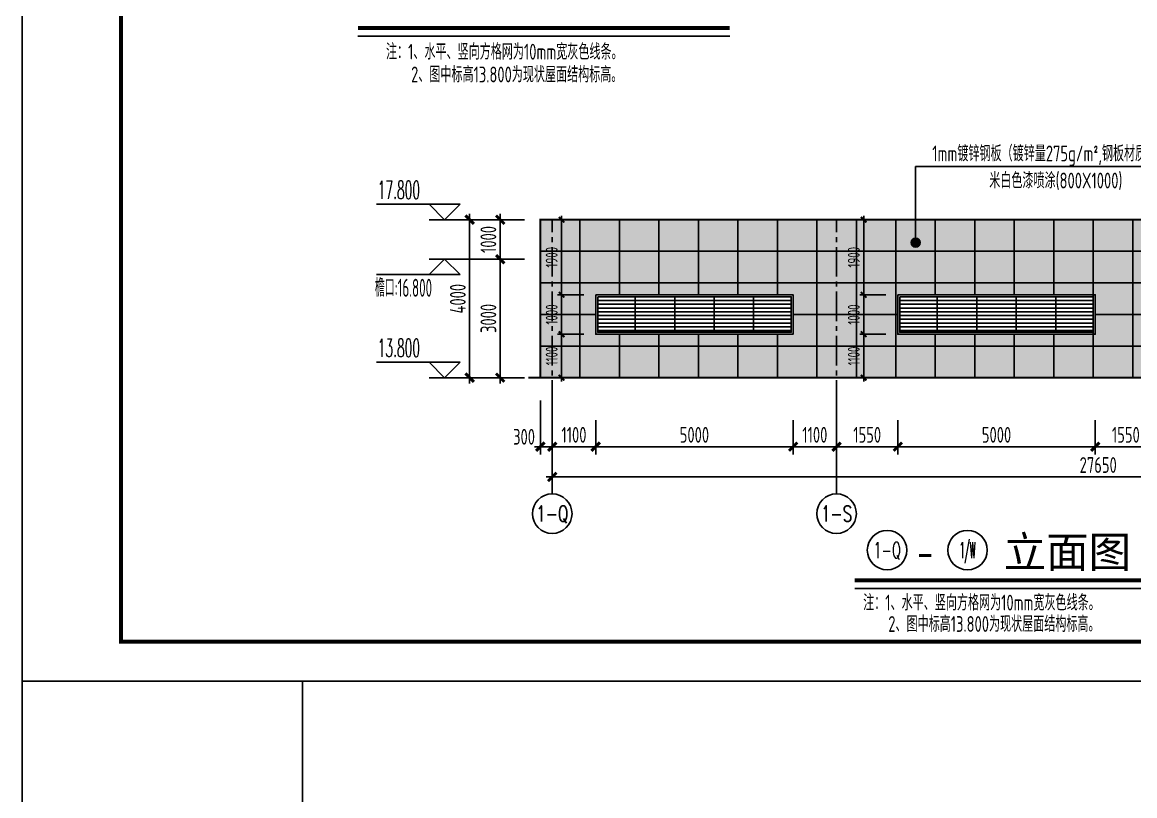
# Model space of a CAD drawing. Extents: x 670693 to 730093, y 227832 to 493926.
# Drawn here: x 670693 to 698863, y 272256 to 291843 of the extents above; entities that cross this region are included whole.
import ezdxf
from ezdxf.enums import TextEntityAlignment as Align

# ---------------------------------------------------------------- set-up
doc = ezdxf.new("R2010")
doc.units = 0
doc.header["$LTSCALE"] = 1000
doc.linetypes.add('30', pattern=[0])
doc.linetypes.add('CENTER2', pattern=[1.125, 0.75, -0.125, 0.125, -0.125])
doc.layers.get('0').update_dxf_attribs({"linetype": 'CONTINUOUS'})
doc.layers.get('Defpoints').update_dxf_attribs({"linetype": 'CONTINUOUS'})
for name, color, linetype in [('0-标高', 7, 'CONTINUOUS'), ('0-石材', 11, 'CONTINUOUS'), ('AXIS', 253, '30'), ('AXIS_NUM', 7, 'CONTINUOUS'), ('DIM', 3, 'CONTINUOUS'), ('DIM_SYMB', 3, 'CONTINUOUS'), ('HATCH', 254, 'CONTINUOUS'), ('PUB_TEXT', 7, 'CONTINUOUS'), ('PUB_TITLE', 4, 'CONTINUOUS'), ('SURFACE', 6, 'CONTINUOUS'), ('梁原位标注竖向', 7, 'CONTINUOUS')]:
    doc.layers.add(name, color=color, linetype=linetype)
doc.styles.add('TESSDREN', font='tssdeng.shx', dxfattribs={"width": 0.8, "bigfont": 'tssdchn.shx'})
doc.styles.add('TSSD_Axis', font='Complex.shx', dxfattribs={"width": 0.7, "bigfont": 'hztxt.shx'})
doc.styles.add('TSSD_Dimension', font='Tssdeng.shx', dxfattribs={"width": 0.7, "bigfont": 'hztxt.shx'})
doc.styles.add('标注文字2', font='romans.shx', dxfattribs={"width": 0.5, "bigfont": '@@@chinese.shx'})
doc.styles.add('黑体', font='simhei.ttf')
doc.dimstyles.new('TSSD_100_100$0', dxfattribs={"dimtxt": 300, "dimasz": 100, "dimexe": 100, "dimexo": 300, "dimgap": 100, "dimtad": 1, "dimdec": 0, "dimzin": 0, "dimdsep": 46, "dimtxsty": 'TSSD_Dimension', "dimblk": 'ARCHTICK', "dimcen": 0, "dimdle": 100, "dimclrd": 3, "dimclre": 3, "dimclrt": 7, "dimazin": 0, "dimtfac": 1, "dimtdec": 0, "dimtix": 1, "dimtmove": 2, "dimatfit": 3, "dimldrblk": 'ARCHTICK', "dimfxl": 1, "dimtolj": 1, "dimtzin": 0, "dimarcsym": 0})
pattern_1 = [(0, (0, 0), (0, 95.25), [])]

# ---------------------------------------------------------------- blocks, each defined once
blk = doc.blocks.new('ts_axno')
at = {"color": 0, "linetype": 'ByBlock', "lineweight": -2}
blk.add_circle((0, 0), 0.5, dxfattribs=at)
at = {"color": 0, "linetype": 'ByBlock', "lineweight": -2, "style": 'TSSD_Axis', "width": 0.7}
blk.add_attdef('A', text='', height=0.6, dxfattribs=at).set_placement((0, 0), align=Align.MIDDLE_CENTER)
blk = doc.blocks.new('_ArchTick')
at = {"color": 0, "linetype": 'ByBlock', "const_width": 0.5}
blk.add_lwpolyline([(-0.71, -0.71), (0.71, 0.71)], dxfattribs=at)
blk = doc.blocks.new('*D88')
at = {"layer": 'Defpoints', "color": 0, "transparency": 16777216}
for p in [(683813, 282661), (684113, 281882), (684113, 281096)]:
    blk.add_point(p, dxfattribs=at)
at = {"layer": 'DIM', "color": 3, "lineweight": -2, "transparency": 16777216}
for p, q in [((683813, 282261), (683813, 280896)), ((684113, 281482), (684113, 280896)), ((683663, 281096), (684263, 281096))]:
    blk.add_line(p, q, dxfattribs=at)
at = {"layer": 'DIM', "color": 3, "lineweight": -2, "transparency": 16777216, "xscale": 150, "yscale": 150, "zscale": 150, "rotation": 180}
blk.add_blockref('_ArchTick', (683813, 281096), dxfattribs=at)
at = {"layer": 'DIM', "color": 3, "lineweight": -2, "transparency": 16777216, "xscale": 150, "yscale": 150, "zscale": 150}
blk.add_blockref('_ArchTick', (684113, 281096), dxfattribs=at)
at = {"layer": 'DIM', "color": 7, "transparency": 16777216, "insert": (683399, 281346), "char_height": 400, "attachment_point": 5, "style": 'TSSD_Dimension'}
blk.add_mtext('\\A1;300', dxfattribs=at)
blk = doc.blocks.new('*D175')
at = {"layer": 'Defpoints', "color": 0}
for p in [(685213, 282171), (684113, 281882), (685213, 281096)]:
    blk.add_point(p, dxfattribs=at)
at = {"layer": 'DIM', "color": 3, "lineweight": -2}
for p, q in [((685213, 281771), (685213, 280896)), ((684113, 281482), (684113, 280896)), ((683963, 281096), (685363, 281096))]:
    blk.add_line(p, q, dxfattribs=at)
at = {"layer": 'DIM', "color": 3, "lineweight": -2, "xscale": 150, "yscale": 150, "zscale": 150, "rotation": 180}
blk.add_blockref('_ArchTick', (684113, 281096), dxfattribs=at)
at = {"layer": 'DIM', "color": 3, "lineweight": -2, "xscale": 150, "yscale": 150, "zscale": 150}
blk.add_blockref('_ArchTick', (685213, 281096), dxfattribs=at)
at = {"layer": 'DIM', "color": 7, "insert": (684663, 281396), "char_height": 400, "attachment_point": 5, "style": 'TSSD_Dimension'}
blk.add_mtext('\\A1;1100', dxfattribs=at)
blk = doc.blocks.new('*D172')
at = {"layer": 'Defpoints', "color": 0}
for p in [(691313, 282171), (692863, 282171), (692863, 281096)]:
    blk.add_point(p, dxfattribs=at)
at = {"layer": 'DIM', "color": 3, "lineweight": -2}
for p, q in [((691313, 281771), (691313, 280896)), ((692863, 281771), (692863, 280896)), ((691163, 281096), (693013, 281096))]:
    blk.add_line(p, q, dxfattribs=at)
at = {"layer": 'DIM', "color": 3, "lineweight": -2, "xscale": 150, "yscale": 150, "zscale": 150, "rotation": 180}
blk.add_blockref('_ArchTick', (691313, 281096), dxfattribs=at)
at = {"layer": 'DIM', "color": 3, "lineweight": -2, "xscale": 150, "yscale": 150, "zscale": 150}
blk.add_blockref('_ArchTick', (692863, 281096), dxfattribs=at)
at = {"layer": 'DIM', "color": 7, "insert": (692088, 281396), "char_height": 400, "attachment_point": 5, "style": 'TSSD_Dimension'}
blk.add_mtext('\\A1;1550', dxfattribs=at)
blk = doc.blocks.new('*D91')
at = {"layer": 'Defpoints', "color": 0, "transparency": 16777216}
for p in [(684113, 282224), (711763, 282224), (711763, 280331)]:
    blk.add_point(p, dxfattribs=at)
at = {"layer": 'DIM', "color": 3, "lineweight": -2, "transparency": 16777216}
for p, q in [((684113, 281824), (684113, 280131)), ((711763, 281824), (711763, 280131)), ((683963, 280331), (711913, 280331))]:
    blk.add_line(p, q, dxfattribs=at)
at = {"layer": 'DIM', "color": 3, "lineweight": -2, "transparency": 16777216, "xscale": 150, "yscale": 150, "zscale": 150, "rotation": 180}
blk.add_blockref('_ArchTick', (684113, 280331), dxfattribs=at)
at = {"layer": 'DIM', "color": 3, "lineweight": -2, "transparency": 16777216, "xscale": 150, "yscale": 150, "zscale": 150}
blk.add_blockref('_ArchTick', (711763, 280331), dxfattribs=at)
at = {"layer": 'DIM', "color": 7, "transparency": 16777216, "insert": (697938, 280631), "char_height": 400, "attachment_point": 5, "style": 'TSSD_Dimension'}
blk.add_mtext('\\A1;27650', dxfattribs=at)
blk = doc.blocks.new('*D92')
at = {"layer": 'Defpoints', "color": 0, "transparency": 16777216}
for p in [(682796, 285843), (683813, 285843), (683813, 282843)]:
    blk.add_point(p, dxfattribs=at)
at = {"layer": 'DIM', "color": 3, "lineweight": -2, "transparency": 16777216}
for p, q in [((682796, 282693), (682796, 285993)), ((683413, 285843), (682596, 285843)), ((683413, 282843), (682596, 282843))]:
    blk.add_line(p, q, dxfattribs=at)
at = {"layer": 'DIM', "color": 3, "lineweight": -2, "transparency": 16777216, "xscale": 150, "yscale": 150, "zscale": 150}
for p, rotation in [((682796, 285843), 90), ((682796, 282843), 270)]:
    blk.add_blockref('_ArchTick', p, dxfattribs=dict(at, rotation=rotation))
at = {"layer": 'DIM', "color": 7, "transparency": 16777216, "insert": (682496, 284343), "char_height": 400, "attachment_point": 5, "rotation": 90, "style": 'TSSD_Dimension'}
blk.add_mtext('\\A1;3000', dxfattribs=at)
blk = doc.blocks.new('*D93')
at = {"layer": 'Defpoints', "color": 0, "transparency": 16777216}
for p in [(682796, 286843), (683813, 286843), (683813, 285843)]:
    blk.add_point(p, dxfattribs=at)
at = {"layer": 'DIM', "color": 3, "lineweight": -2, "transparency": 16777216}
for p, q in [((683413, 286843), (682596, 286843)), ((682796, 285693), (682796, 286993)), ((683413, 285843), (682596, 285843))]:
    blk.add_line(p, q, dxfattribs=at)
at = {"layer": 'DIM', "color": 3, "lineweight": -2, "transparency": 16777216, "xscale": 150, "yscale": 150, "zscale": 150}
for p, rotation in [((682796, 286843), 90), ((682796, 285843), 270)]:
    blk.add_blockref('_ArchTick', p, dxfattribs=dict(at, rotation=rotation))
at = {"layer": 'DIM', "color": 7, "transparency": 16777216, "insert": (682496, 286343), "char_height": 400, "attachment_point": 5, "rotation": 90, "style": 'TSSD_Dimension'}
blk.add_mtext('\\A1;1000', dxfattribs=at)
blk = doc.blocks.new('*D94')
at = {"layer": 'Defpoints', "color": 0, "transparency": 16777216}
for p in [(682022, 286843), (683813, 286843), (683813, 282843)]:
    blk.add_point(p, dxfattribs=at)
at = {"layer": 'DIM', "color": 3, "lineweight": -2, "transparency": 16777216}
for p, q in [((683413, 286843), (681822, 286843)), ((682022, 282693), (682022, 286993)), ((683413, 282843), (681822, 282843))]:
    blk.add_line(p, q, dxfattribs=at)
at = {"layer": 'DIM', "color": 3, "lineweight": -2, "transparency": 16777216, "xscale": 150, "yscale": 150, "zscale": 150}
for p, rotation in [((682022, 286843), 90), ((682022, 282843), 270)]:
    blk.add_blockref('_ArchTick', p, dxfattribs=dict(at, rotation=rotation))
at = {"layer": 'DIM', "color": 7, "transparency": 16777216, "insert": (681722, 284843), "char_height": 400, "attachment_point": 5, "rotation": 90, "style": 'TSSD_Dimension'}
blk.add_mtext('\\A1;4000', dxfattribs=at)
blk = doc.blocks.new('*D160')
at = {"layer": 'Defpoints', "color": 0}
for p in [(685213, 283943), (684349, 282843), (685213, 282843)]:
    blk.add_point(p, dxfattribs=at)
at = {"layer": 'DIM', "color": 3, "lineweight": -2}
for p, q in [((684349, 284043), (684349, 282743)), ((684913, 283943), (684249, 283943)), ((684913, 282843), (684249, 282843))]:
    blk.add_line(p, q, dxfattribs=at)
at = {"layer": 'DIM', "color": 3, "lineweight": -2, "xscale": 100, "yscale": 100, "zscale": 100}
for p, rotation in [((684349, 283943), 90), ((684349, 282843), 270)]:
    blk.add_blockref('_ArchTick', p, dxfattribs=dict(at, rotation=rotation))
at = {"layer": 'DIM', "color": 7, "insert": (684099, 283393), "char_height": 300, "attachment_point": 5, "rotation": 90, "style": 'TSSD_Dimension'}
blk.add_mtext('\\A1;1100', dxfattribs=at)
blk = doc.blocks.new('*D161')
at = {"layer": 'Defpoints', "color": 0}
for p in [(684349, 284943), (685213, 284943), (685213, 283943)]:
    blk.add_point(p, dxfattribs=at)
at = {"layer": 'DIM', "color": 3, "lineweight": -2}
for p, q in [((684913, 284943), (684249, 284943)), ((684349, 283843), (684349, 285043)), ((684913, 283943), (684249, 283943))]:
    blk.add_line(p, q, dxfattribs=at)
at = {"layer": 'DIM', "color": 3, "lineweight": -2, "xscale": 100, "yscale": 100, "zscale": 100}
for p, rotation in [((684349, 284943), 90), ((684349, 283943), 270)]:
    blk.add_blockref('_ArchTick', p, dxfattribs=dict(at, rotation=rotation))
at = {"layer": 'DIM', "color": 7, "insert": (684099, 284443), "char_height": 300, "attachment_point": 5, "rotation": 90, "style": 'TSSD_Dimension'}
blk.add_mtext('\\A1;1000', dxfattribs=at)
blk = doc.blocks.new('*D162')
at = {"layer": 'Defpoints', "color": 0}
for p in [(684349, 286843), (685238, 286843), (685213, 284943)]:
    blk.add_point(p, dxfattribs=at)
at = {"layer": 'DIM', "color": 3, "lineweight": -2}
for p, q in [((684938, 286843), (684249, 286843)), ((684349, 284843), (684349, 286943)), ((684913, 284943), (684249, 284943))]:
    blk.add_line(p, q, dxfattribs=at)
at = {"layer": 'DIM', "color": 3, "lineweight": -2, "xscale": 100, "yscale": 100, "zscale": 100}
for p, rotation in [((684349, 286843), 90), ((684349, 284943), 270)]:
    blk.add_blockref('_ArchTick', p, dxfattribs=dict(at, rotation=rotation))
at = {"layer": 'DIM', "color": 7, "insert": (684099, 285893), "char_height": 300, "attachment_point": 5, "rotation": 90, "style": 'TSSD_Dimension'}
blk.add_mtext('\\A1;1900', dxfattribs=at)
blk = doc.blocks.new('*D163')
at = {"layer": 'Defpoints', "color": 0}
for p in [(692863, 283943), (691999, 282843), (692863, 282843)]:
    blk.add_point(p, dxfattribs=at)
at = {"layer": 'DIM', "color": 3, "lineweight": -2}
for p, q in [((691999, 284043), (691999, 282743)), ((692563, 283943), (691899, 283943)), ((692563, 282843), (691899, 282843))]:
    blk.add_line(p, q, dxfattribs=at)
at = {"layer": 'DIM', "color": 3, "lineweight": -2, "xscale": 100, "yscale": 100, "zscale": 100}
for p, rotation in [((691999, 283943), 90), ((691999, 282843), 270)]:
    blk.add_blockref('_ArchTick', p, dxfattribs=dict(at, rotation=rotation))
at = {"layer": 'DIM', "color": 7, "insert": (691749, 283393), "char_height": 300, "attachment_point": 5, "rotation": 90, "style": 'TSSD_Dimension'}
blk.add_mtext('\\A1;1100', dxfattribs=at)
blk = doc.blocks.new('*D164')
at = {"layer": 'Defpoints', "color": 0}
for p in [(691999, 284943), (692863, 284943), (692863, 283943)]:
    blk.add_point(p, dxfattribs=at)
at = {"layer": 'DIM', "color": 3, "lineweight": -2}
for p, q in [((692563, 284943), (691899, 284943)), ((691999, 283843), (691999, 285043)), ((692563, 283943), (691899, 283943))]:
    blk.add_line(p, q, dxfattribs=at)
at = {"layer": 'DIM', "color": 3, "lineweight": -2, "xscale": 100, "yscale": 100, "zscale": 100}
for p, rotation in [((691999, 284943), 90), ((691999, 283943), 270)]:
    blk.add_blockref('_ArchTick', p, dxfattribs=dict(at, rotation=rotation))
at = {"layer": 'DIM', "color": 7, "insert": (691749, 284443), "char_height": 300, "attachment_point": 5, "rotation": 90, "style": 'TSSD_Dimension'}
blk.add_mtext('\\A1;1000', dxfattribs=at)
blk = doc.blocks.new('*D165')
at = {"layer": 'Defpoints', "color": 0}
for p in [(691999, 286843), (692888, 286843), (692863, 284943)]:
    blk.add_point(p, dxfattribs=at)
at = {"layer": 'DIM', "color": 3, "lineweight": -2}
for p, q in [((692588, 286843), (691899, 286843)), ((691999, 284843), (691999, 286943)), ((692563, 284943), (691899, 284943))]:
    blk.add_line(p, q, dxfattribs=at)
at = {"layer": 'DIM', "color": 3, "lineweight": -2, "xscale": 100, "yscale": 100, "zscale": 100}
for p, rotation in [((691999, 286843), 90), ((691999, 284943), 270)]:
    blk.add_blockref('_ArchTick', p, dxfattribs=dict(at, rotation=rotation))
at = {"layer": 'DIM', "color": 7, "insert": (691749, 285893), "char_height": 300, "attachment_point": 5, "rotation": 90, "style": 'TSSD_Dimension'}
blk.add_mtext('\\A1;1900', dxfattribs=at)
blk = doc.blocks.new('*D173')
at = {"layer": 'Defpoints', "color": 0}
for p in [(697863, 282171), (699413, 282171), (699413, 281096)]:
    blk.add_point(p, dxfattribs=at)
at = {"layer": 'DIM', "color": 3, "lineweight": -2}
for p, q in [((697863, 281771), (697863, 280896)), ((699413, 281771), (699413, 280896)), ((697713, 281096), (699563, 281096))]:
    blk.add_line(p, q, dxfattribs=at)
at = {"layer": 'DIM', "color": 3, "lineweight": -2, "xscale": 150, "yscale": 150, "zscale": 150, "rotation": 180}
blk.add_blockref('_ArchTick', (697863, 281096), dxfattribs=at)
at = {"layer": 'DIM', "color": 3, "lineweight": -2, "xscale": 150, "yscale": 150, "zscale": 150}
blk.add_blockref('_ArchTick', (699413, 281096), dxfattribs=at)
at = {"layer": 'DIM', "color": 7, "insert": (698638, 281396), "char_height": 400, "attachment_point": 5, "style": 'TSSD_Dimension'}
blk.add_mtext('\\A1;1550', dxfattribs=at)
blk = doc.blocks.new('*D174')
at = {"layer": 'Defpoints', "color": 0}
for p in [(692863, 282171), (697863, 282171), (697863, 281096)]:
    blk.add_point(p, dxfattribs=at)
at = {"layer": 'DIM', "color": 3, "lineweight": -2}
for p, q in [((692863, 281771), (692863, 280896)), ((697863, 281771), (697863, 280896)), ((692713, 281096), (698013, 281096))]:
    blk.add_line(p, q, dxfattribs=at)
at = {"layer": 'DIM', "color": 3, "lineweight": -2, "xscale": 150, "yscale": 150, "zscale": 150, "rotation": 180}
blk.add_blockref('_ArchTick', (692863, 281096), dxfattribs=at)
at = {"layer": 'DIM', "color": 3, "lineweight": -2, "xscale": 150, "yscale": 150, "zscale": 150}
blk.add_blockref('_ArchTick', (697863, 281096), dxfattribs=at)
at = {"layer": 'DIM', "color": 7, "insert": (695363, 281396), "char_height": 400, "attachment_point": 5, "style": 'TSSD_Dimension'}
blk.add_mtext('\\A1;5000', dxfattribs=at)
blk = doc.blocks.new('*D176')
at = {"layer": 'Defpoints', "color": 0}
for p in [(691313, 282171), (690213, 281882), (691313, 281096)]:
    blk.add_point(p, dxfattribs=at)
at = {"layer": 'DIM', "color": 3, "lineweight": -2}
for p, q in [((691313, 281771), (691313, 280896)), ((690213, 281482), (690213, 280896)), ((690063, 281096), (691463, 281096))]:
    blk.add_line(p, q, dxfattribs=at)
at = {"layer": 'DIM', "color": 3, "lineweight": -2, "xscale": 150, "yscale": 150, "zscale": 150, "rotation": 180}
blk.add_blockref('_ArchTick', (690213, 281096), dxfattribs=at)
at = {"layer": 'DIM', "color": 3, "lineweight": -2, "xscale": 150, "yscale": 150, "zscale": 150}
blk.add_blockref('_ArchTick', (691313, 281096), dxfattribs=at)
at = {"layer": 'DIM', "color": 7, "insert": (690763, 281396), "char_height": 400, "attachment_point": 5, "style": 'TSSD_Dimension'}
blk.add_mtext('\\A1;1100', dxfattribs=at)
blk = doc.blocks.new('*D177')
at = {"layer": 'Defpoints', "color": 0}
for p in [(690213, 282171), (685213, 281882), (690213, 281096)]:
    blk.add_point(p, dxfattribs=at)
at = {"layer": 'DIM', "color": 3, "lineweight": -2}
for p, q in [((690213, 281771), (690213, 280896)), ((685213, 281482), (685213, 280896)), ((685063, 281096), (690363, 281096))]:
    blk.add_line(p, q, dxfattribs=at)
at = {"layer": 'DIM', "color": 3, "lineweight": -2, "xscale": 150, "yscale": 150, "zscale": 150, "rotation": 180}
blk.add_blockref('_ArchTick', (685213, 281096), dxfattribs=at)
at = {"layer": 'DIM', "color": 3, "lineweight": -2, "xscale": 150, "yscale": 150, "zscale": 150}
blk.add_blockref('_ArchTick', (690213, 281096), dxfattribs=at)
at = {"layer": 'DIM', "color": 7, "insert": (687713, 281396), "char_height": 400, "attachment_point": 5, "style": 'TSSD_Dimension'}
blk.add_mtext('\\A1;5000', dxfattribs=at)

msp = doc.modelspace()

# ---------------------------------------------------------------- hatches: boundary and pattern name
h = msp.add_hatch(color=4)
edge = h.paths.add_edge_path()
edge.add_arc((693315.1, 286264.1), 115.7, 0, 360)
at = {"layer": 'HATCH'}
h = msp.add_hatch(dxfattribs=at)
h.set_pattern_fill('CONCRETE', color=8, scale=120, style=0)
h.set_pattern_definition([(50, (-549384.1, -31159.3), (860.7122, -75.30256), [90, -990]), (355, (-549384.1, -31159.3), (-166.5016, 902.63056), [72, -792]), (100.4514, (-549312.35, -31165.6), (694.21126, 827.32745), [76.4882, -841.37053]), (46.1842, (-549384.1, -30919.3), (1280.6893, -198.6228), [135, -1485]), (96.6356, (-549277.3, -30935.9), (1121.5952, 1168.9414), [114.7323, -1262.0556]), (351.1842, (-549384.1, -30919.3), (1121.5943, 1168.9423), [108, -1188]), (21, (-549264.1, -30979.3), (716.28846, -483.14267), [90, -990]), (326, (-549264.1, -30979.3), (291.9784, 870.18005), [72, -792]), (71.4514, (-549204.4, -31019.6), (1008.26715, 387.0366), [76.4882, -841.37053]), (37.5, (-549384.07, -31159.33), (14.59183, 399.472625), [0, -782.4, 0, -804, 0, -795]), (7.5, (-549384.07, -31159.33), (315.68344, 473.29405), [0, -458.4, 0, -764.4, 0, -303]), (327.5, (-549651.67, -31159.33), (640.58692, -27.06585), [0, -300, 0, -936, 0, -1242]), (317.5, (-549771.67, -31159.33), (699.8234, 120.12598), [0, -390, 0, -621.6, 0, -882])])
h.paths.add_polyline_path([(700963.4, 283943), (700963.4, 284943), (705963.4, 284943), (705963.4, 283943)])
h.paths.add_polyline_path([(697863.4, 284943), (697863.4, 283943), (692863.4, 283943), (692863.4, 284943)])
h.paths.add_polyline_path([(683813.4, 286843), (711863.4, 286843), (711863.4, 282843), (683813.4, 282843)])
h.paths.add_polyline_path([(685213.4, 283943), (685213.4, 284943), (690213.4, 284943), (690213.4, 283943)])
at = {"layer": 'PUB_TEXT'}
h = msp.add_hatch(dxfattribs=at)
h.set_pattern_fill('LINE', color=8, scale=100, style=0)
h.set_pattern_definition(pattern_1)
h.paths.add_polyline_path([(686213.4, 284893), (685263.4, 284893), (685263.4, 283993), (686213.4, 283993)])
h.paths.add_polyline_path([(686213.4, 283993), (687213.4, 283993), (687213.4, 284893), (686213.4, 284893)])
h.paths.add_polyline_path([(687213.4, 283993), (688213.4, 283993), (688213.4, 284893), (687213.4, 284893)])
h.paths.add_polyline_path([(689213.4, 284893), (688213.4, 284893), (688213.4, 283993), (689213.4, 283993)])
h.paths.add_polyline_path([(690163.4, 283993), (690163.4, 284893), (689213.4, 284893), (689213.4, 283993)])
h = msp.add_hatch(dxfattribs=at)
h.set_pattern_fill('LINE', color=8, scale=100, style=0)
h.set_pattern_definition(pattern_1)
h.paths.add_polyline_path([(693863.4, 284893), (692913.4, 284893), (692913.4, 283993), (693863.4, 283993)])
h.paths.add_polyline_path([(693863.4, 283993), (694863.4, 283993), (694863.4, 284893), (693863.4, 284893)])
h.paths.add_polyline_path([(694863.4, 283993), (695863.4, 283993), (695863.4, 284893), (694863.4, 284893)])
h.paths.add_polyline_path([(696863.4, 284893), (695863.4, 284893), (695863.4, 283993), (696863.4, 283993)])
h.paths.add_polyline_path([(697813.4, 283993), (697813.4, 284893), (696863.4, 284893), (696863.4, 283993)])

# ---------------------------------------------------------------- linework, layer by layer
at = {"color": 4}
for p, q in [((686213.4, 284893), (686213.4, 283993)), ((687213.4, 284893), (687213.4, 283993)), ((688213.4, 284893), (688213.4, 283993)), ((689213.4, 284893), (689213.4, 283993)), ((693863.4, 284893), (693863.4, 283993)), ((694863.4, 284893), (694863.4, 283993)), ((695863.4, 284893), (695863.4, 283993)), ((696863.4, 284893), (696863.4, 283993))]:
    msp.add_line(p, q, dxfattribs=at)
msp.add_lwpolyline([(693315.1, 286379.9), (693315.1, 288187.8), (701105.5, 288187.8)], dxfattribs=at)
for points in [[(685213.4, 284943), (690213.4, 284943), (690213.4, 283943), (685213.4, 283943)], [(685213.4, 284943), (690213.4, 284943), (690213.4, 283943), (685213.4, 283943)], [(685263.4, 284893), (690163.4, 284893), (690163.4, 283993), (685263.4, 283993)], [(692863.4, 284943), (697863.4, 284943), (697863.4, 283943), (692863.4, 283943)], [(692863.4, 284943), (697863.4, 284943), (697863.4, 283943), (692863.4, 283943)], [(692913.4, 284893), (697813.4, 284893), (697813.4, 283993), (692913.4, 283993)], [(670692.5, 275155.5), (677786.9, 275155.5), (677786.9, 269832.2), (670692.5, 269832.2)]]:
    msp.add_lwpolyline(points, close=True, dxfattribs=at)
msp.add_circle((693315.1, 286264.1), 115.7, dxfattribs=at)
at = {"layer": '0-标高', "color": 133}
for p, q in [((681777.5, 287233), (679659, 287233)), ((681387.5, 286843), (680997.5, 287233)), ((681387.5, 286843), (681777.5, 287233)), ((682297.5, 286843), (680997.5, 286843)), ((683013.5, 285843), (680997.5, 285843)), ((681387.5, 285843), (680997.5, 285453)), ((681387.5, 285843), (681777.5, 285453)), ((681777.5, 285453), (679659, 285453)), ((681777.5, 283233), (679659, 283233)), ((681387.5, 282843), (680997.5, 283233)), ((681387.5, 282843), (681777.5, 283233)), ((682297.5, 282843), (680997.5, 282843))]:
    msp.add_line(p, q, dxfattribs=at)
at = {"layer": '0-石材'}
for p, q in [((684813.4, 282843), (684813.4, 286843)), ((685813.4, 284943), (685813.4, 286843)), ((686813.4, 284943), (686813.4, 286843)), ((687813.4, 284943), (687813.4, 286843)), ((688813.4, 284943), (688813.4, 286843)), ((689813.4, 284943), (689813.4, 286843)), ((690813.4, 282843), (690813.4, 286843)), ((691813.4, 282843), (691813.4, 286843)), ((692813.4, 282843), (692813.4, 286843)), ((693813.4, 284943), (693813.4, 286843)), ((694813.4, 284943), (694813.4, 286843)), ((695813.4, 284943), (695813.4, 286843)), ((696813.4, 284943), (696813.4, 286843)), ((697813.4, 282843), (697813.4, 286843)), ((698813.4, 282843), (698813.4, 286843)), ((683813.4, 286043), (711863.4, 286043)), ((683813.4, 285243), (711863.4, 285243)), ((683813.4, 284443), (685213.4, 284443)), ((690213.4, 284443), (692863.4, 284443)), ((697863.4, 284443), (700963.4, 284443)), ((685813.4, 282843), (685813.4, 283943)), ((686813.4, 282843), (686813.4, 283943)), ((687813.4, 282843), (687813.4, 283943)), ((688813.4, 282843), (688813.4, 283943)), ((689813.4, 282843), (689813.4, 283943)), ((693813.4, 282843), (693813.4, 283943)), ((694813.4, 282843), (694813.4, 283943)), ((695813.4, 282843), (695813.4, 283943)), ((696813.4, 282843), (696813.4, 283943)), ((683813.4, 283643), (711863.4, 283643))]:
    msp.add_line(p, q, dxfattribs=at)
at = {"layer": 'AXIS', "linetype": 'CENTER2'}
for p, q in [((684113.4, 282026.4), (684113.4, 286843)), ((691313.4, 282026.4), (691313.4, 286843))]:
    msp.add_line(p, q, dxfattribs=at)
at = {"layer": 'AXIS', "color": 3, "linetype": 'ByBlock'}
for p, q in [((691313.4, 282315.5), (691313.4, 279899.3)), ((684113.4, 282026.4), (684113.4, 279899.3))]:
    msp.add_line(p, q, dxfattribs=at)
at = {"layer": 'DIM_SYMB', "const_width": 105}
for points in [[(679192.5, 291697.5), (688609.4, 291697.5)], [(691774.5, 277710.9), (701191.4, 277710.9)]]:
    msp.add_lwpolyline(points, dxfattribs=at)
at = {"layer": 'DIM_SYMB'}
for points in [[(679192.5, 291487.5), (688609.4, 291487.5)], [(691774.5, 277500.9), (701191.4, 277500.9)]]:
    msp.add_lwpolyline(points, dxfattribs=at)
at = {"layer": 'PUB_TITLE'}
msp.add_lwpolyline([(670692.5, 275155.5), (730092.5, 275155.5), (730092.5, 317155.5), (670692.5, 317155.5)], close=True, dxfattribs=at)
at = {"layer": 'PUB_TITLE', "const_width": 100}
msp.add_lwpolyline([(673192.5, 276155.5), (729092.5, 276155.5), (729092.5, 316155.5), (673192.5, 316155.5)], close=True, dxfattribs=at)
at = {"layer": 'SURFACE', "const_width": 50}
for points in [[(683813.4, 282843), (683813.4, 286843), (711863.4, 286843), (711863.4, 282843)], [(683505.4, 282843), (712308.1, 282843)]]:
    msp.add_lwpolyline(points, dxfattribs=at)

# ---------------------------------------------------------------- block references
at = {"layer": 'AXIS_NUM'}
ref = msp.add_blockref('ts_axno', (684113.4, 279399.3), dxfattribs=dict(at, xscale=1000, yscale=1000, zscale=1000))
ref.add_attrib('8', '1-Q', dxfattribs={"height": 400, "style": 'TSSD_Axis', "width": 0.7}).set_placement((684113.4, 279399.3), align=Align.MIDDLE_CENTER)
ref = msp.add_blockref('ts_axno', (691313.4, 279399.3), dxfattribs=dict(at, xscale=1000, yscale=1000, zscale=1000))
ref.add_attrib('8', '1-S', dxfattribs={"height": 400, "style": 'TSSD_Axis', "width": 0.7}).set_placement((691313.4, 279399.3), align=Align.MIDDLE_CENTER)
ref = msp.add_blockref('ts_axno', (692591.7, 278476.3), dxfattribs=dict(at, xscale=1000, yscale=1000, zscale=1000))
ref.add_attrib('8', '1-Q', dxfattribs={"height": 400, "style": 'TSSD_Axis', "width": 0.6}).set_placement((692591.7, 278476.3), align=Align.MIDDLE_CENTER)
ref = msp.add_blockref('ts_axno', (694630.2, 278476.3), dxfattribs=dict(at, xscale=1000, yscale=1000, zscale=1000))
ref.add_attrib('8', '1/W', dxfattribs={"height": 400, "style": 'TSSD_Axis', "width": 0.35}).set_placement((694630.2, 278476.3), align=Align.MIDDLE_CENTER)

# ---------------------------------------------------------------- texts
at = {"layer": 'PUB_TEXT', "color": 133}
for s, style, width, p in [('17.800', '标注文字2', 0.5, (679694, 287369.5)), ('檐口:16.800', 'TESSDREN', 0.55, (679621.9, 284891.9)), ('13.800', '标注文字2', 0.5, (679694, 283369.5))]:
    msp.add_text(s, height=455, dxfattribs=dict(at, style=style, width=width)).set_placement(p)
at = {"layer": 'PUB_TEXT', "style": '黑体'}
for s, height, p in [('立面图', 788.61, (695543, 278036.1)), ('-', 788.6, (693287.6, 278036.1))]:
    msp.add_text(s, height=height, dxfattribs=at).set_placement(p)
at = {"layer": '梁原位标注竖向', "style": 'TSSD_Dimension', "width": 0.7}
for s, p in [('注：1、水平、竖向方格网为10mm宽灰色线条。', (679902.5, 290897.2)), ('2、图中标高13.800为现状屋面结构标高。', (680538.8, 290320.4)), ('1mm镀锌钢板（镀锌量275g/m\x8c2\x8d,钢板材质：Q235B）', (693735.6, 288321)), ('米白色漆喷涂(800X1000)', (695179.5, 287635.3)), ('注：1、水平、竖向方格网为10mm宽灰色线条。', (691986, 276947.1)), ('2、图中标高13.800为现状屋面结构标高。', (692622.2, 276405.4))]:
    msp.add_text(s, height=400, rotation=360, dxfattribs=at).set_placement(p)

# ---------------------------------------------------------------- dimensions: what is measured, and where the dimension line sits
at = {"layer": 'DIM'}
for base, p1, p2, picture, middle in [((682022.2, 286843), (683813.4, 282843), (683813.4, 286843), '*D94', (681722.2, 284843)), ((682795.9, 286843), (683813.4, 285843), (683813.4, 286843), '*D93', (682495.9, 286343)), ((682795.9, 285843), (683813.4, 282843), (683813.4, 285843), '*D92', (682495.9, 284343))]:
    dim = msp.add_linear_dim(base=base, p1=p1, p2=p2, angle=90, dimstyle='TSSD_100_100$0', override={"dimtxt": 400, "dimasz": 150, "dimexe": 200, "dimexo": 400, "dimdle": 150}, dxfattribs=at)
    dim.commit()
    dim.dimension.update_dxf_attribs({"geometry": picture, "text_midpoint": middle})
for base, p1, p2, picture, middle in [((684349.2, 286843), (685213.4, 284943), (685238.4, 286843), '*D162', (684099.2, 285893)), ((691999.2, 286843), (692863.4, 284943), (692888.4, 286843), '*D165', (691749.2, 285893)), ((684349.2, 284943), (685213.4, 283943), (685213.4, 284943), '*D161', (684099.2, 284443)), ((691999.2, 284943), (692863.4, 283943), (692863.4, 284943), '*D164', (691749.2, 284443)), ((684349.2, 282843), (685213.4, 283943), (685213.4, 282843), '*D160', (684099.2, 283393)), ((691999.2, 282843), (692863.4, 283943), (692863.4, 282843), '*D163', (691749.2, 283393))]:
    dim = msp.add_linear_dim(base=base, p1=p1, p2=p2, angle=90, dimstyle='TSSD_100_100$0', dxfattribs=at)
    dim.commit()
    dim.dimension.update_dxf_attribs({"geometry": picture, "text_midpoint": middle})
dim = msp.add_linear_dim(base=(684113.4, 281095.7), p1=(683813.4, 282661.4), p2=(684113.4, 281881.8), dimstyle='TSSD_100_100$0', override={"dimtxt": 400, "dimasz": 150, "dimexe": 200, "dimexo": 400, "dimdle": 150}, dxfattribs=at)
dim.commit()
dim.dimension.update_dxf_attribs({"geometry": '*D88', "text_midpoint": (683398.6, 281345.7), "dimtype": 128})
for base, p1, p2, picture, middle in [((711763.4, 280330.7), (684113.4, 282224.5), (711763.4, 282224.5), '*D91', (697938.4, 280630.7)), ((685213.4, 281095.7), (684113.4, 281881.8), (685213.4, 282170.9), '*D175', (684663.4, 281395.7)), ((690213.4, 281095.7), (685213.4, 281881.8), (690213.4, 282170.9), '*D177', (687713.4, 281395.7)), ((691313.4, 281095.7), (690213.4, 281881.8), (691313.4, 282170.9), '*D176', (690763.4, 281395.7)), ((692863.4, 281095.7), (691313.4, 282170.9), (692863.4, 282170.9), '*D172', (692088.4, 281395.7)), ((697863.4, 281095.7), (692863.4, 282170.9), (697863.4, 282170.9), '*D174', (695363.4, 281395.7)), ((699413.4, 281095.7), (697863.4, 282170.9), (699413.4, 282170.9), '*D173', (698638.4, 281395.7))]:
    dim = msp.add_linear_dim(base=base, p1=p1, p2=p2, dimstyle='TSSD_100_100$0', override={"dimtxt": 400, "dimasz": 150, "dimexe": 200, "dimexo": 400, "dimdle": 150}, dxfattribs=at)
    dim.commit()
    dim.dimension.update_dxf_attribs({"geometry": picture, "text_midpoint": middle})

doc.saveas('drawing.dxf')
